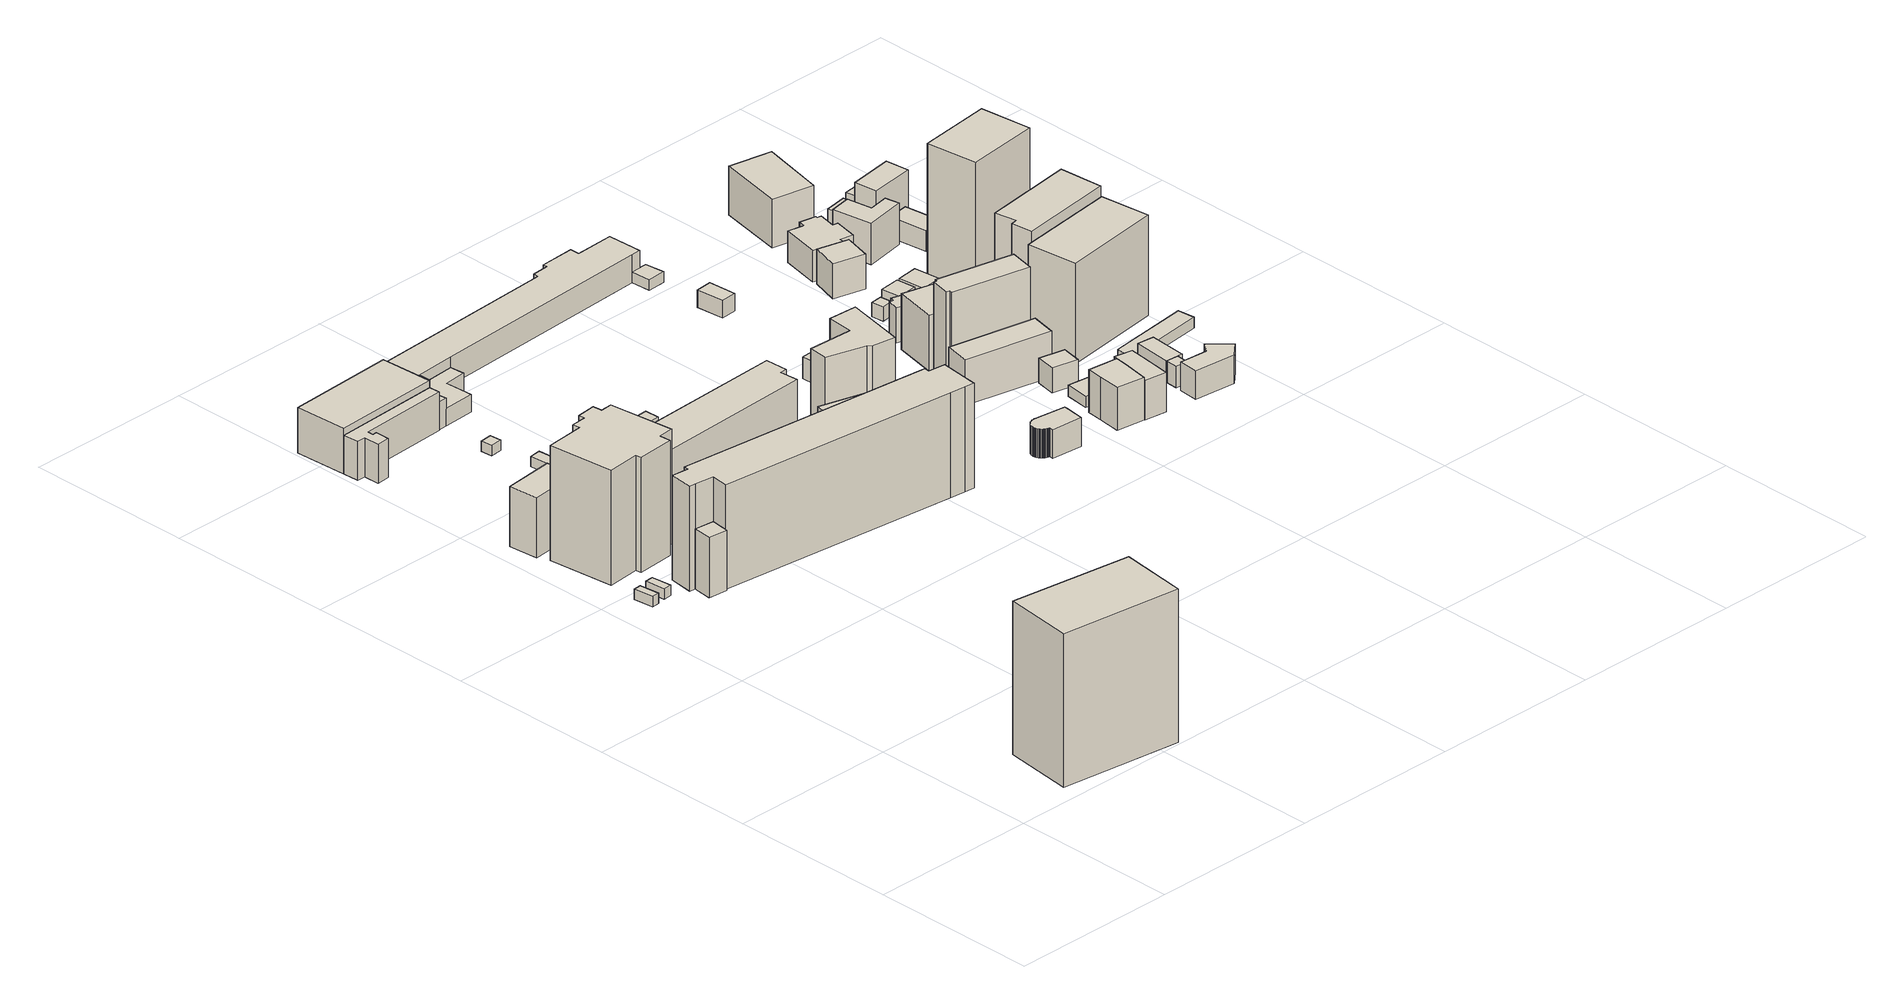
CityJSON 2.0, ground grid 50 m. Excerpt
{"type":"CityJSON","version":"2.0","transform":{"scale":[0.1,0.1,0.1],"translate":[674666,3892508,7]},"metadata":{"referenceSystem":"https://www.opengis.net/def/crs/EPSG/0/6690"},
"CityObjects":{
"building1":{"type":"Building","attributes":{"class":"3002","usage":"401","measuredHeight":54.8,"storeysAboveGround":11,"BuildingDetailAttribute.totalFloorArea":8201.43,"BuildingDetailAttribute.buildingFootprintArea":745.58,"BuildingDetailAttribute.buildingRoofEdgeArea":745.58,"BuildingDetailAttribute.urbanPlanType":"21","BuildingDetailAttribute.landUseType":"212","BuildingDetailAttribute.surveyYear":2021,"BuildingIDAttribute.prefecture":"23","BuildingIDAttribute.city":"23106"},"address":[{"country":"日本","locality":"愛知県名古屋市"}],"geometry":[{"type":"Solid","lod":"1","boundaries":[[[[0,1,2,3]],[[2,4,5,3]],[[1,6,4,2]],[[0,7,6,1]],[[3,5,7,0]],[[4,6,7,5]]]]}]},
"building2":{"type":"Building","attributes":{"class":"9999","usage":"461","measuredHeight":-9999,"storeysAboveGround":9999,"BuildingDetailAttribute.totalFloorArea":-9999,"BuildingDetailAttribute.buildingFootprintArea":-9999,"BuildingDetailAttribute.buildingRoofEdgeArea":13.86,"BuildingDetailAttribute.urbanPlanType":"21","BuildingDetailAttribute.landUseType":"211","BuildingDetailAttribute.surveyYear":2021,"BuildingIDAttribute.prefecture":"23","BuildingIDAttribute.city":"23106"},"geometry":[{"type":"Solid","lod":"1","boundaries":[[[[8,9,10,11]],[[10,12,13,11]],[[9,14,12,10]],[[8,15,14,9]],[[11,13,15,8]],[[12,14,15,13]]]]}]},
"building3":{"type":"Building","attributes":{"class":"9999","usage":"461","measuredHeight":-9999,"storeysAboveGround":9999,"BuildingDetailAttribute.totalFloorArea":-9999,"BuildingDetailAttribute.buildingFootprintArea":-9999,"BuildingDetailAttribute.buildingRoofEdgeArea":15.54,"BuildingDetailAttribute.urbanPlanType":"21","BuildingDetailAttribute.landUseType":"211","BuildingDetailAttribute.surveyYear":2021,"BuildingIDAttribute.prefecture":"23","BuildingIDAttribute.city":"23106"},"geometry":[{"type":"Solid","lod":"1","boundaries":[[[[16,17,18,19]],[[18,20,21,19]],[[17,22,20,18]],[[16,23,22,17]],[[19,21,23,16]],[[20,22,23,21]]]]}]},
"building4":{"type":"Building","attributes":{"class":"9999","usage":"412","measuredHeight":31.6,"storeysAboveGround":1,"BuildingDetailAttribute.totalFloorArea":32.41,"BuildingDetailAttribute.buildingFootprintArea":32.41,"BuildingDetailAttribute.buildingRoofEdgeArea":32.42,"BuildingDetailAttribute.urbanPlanType":"21","BuildingDetailAttribute.landUseType":"211","BuildingDetailAttribute.surveyYear":2021,"BuildingIDAttribute.prefecture":"23","BuildingIDAttribute.city":"23106"},"address":[{"country":"日本","locality":"愛知県名古屋市"}],"geometry":[{"type":"Solid","lod":"1","boundaries":[[[[24,25,26,27,28]],[[27,29,30,28]],[[26,31,29,27]],[[25,32,31,26]],[[24,33,32,25]],[[28,30,33,24]],[[29,31,32,33,30]]]]}]},
"building5":{"type":"Building","attributes":{"class":"3002","usage":"412","measuredHeight":21.2,"storeysAboveGround":7,"BuildingDetailAttribute.totalFloorArea":923.59,"BuildingDetailAttribute.buildingFootprintArea":131.94,"BuildingDetailAttribute.buildingRoofEdgeArea":131.94,"BuildingDetailAttribute.urbanPlanType":"21","BuildingDetailAttribute.landUseType":"211","BuildingDetailAttribute.surveyYear":2021,"BuildingIDAttribute.prefecture":"23","BuildingIDAttribute.city":"23106"},"address":[{"country":"日本","locality":"愛知県名古屋市"}],"geometry":[{"type":"Solid","lod":"1","boundaries":[[[[34,35,36,37]],[[36,38,39,37]],[[35,40,38,36]],[[34,41,40,35]],[[37,39,41,34]],[[38,40,41,39]]]]}]},
"building6":{"type":"Building","attributes":{"class":"3002","usage":"412","measuredHeight":42.6,"storeysAboveGround":11,"BuildingDetailAttribute.totalFloorArea":6051.46,"BuildingDetailAttribute.buildingFootprintArea":550.13,"BuildingDetailAttribute.buildingRoofEdgeArea":550.13,"BuildingDetailAttribute.urbanPlanType":"21","BuildingDetailAttribute.landUseType":"211","BuildingDetailAttribute.surveyYear":2021,"BuildingIDAttribute.prefecture":"23","BuildingIDAttribute.city":"23106"},"address":[{"country":"日本","locality":"愛知県名古屋市"}],"geometry":[{"type":"Solid","lod":"1","boundaries":[[[[42,43,44,45,46,47,48,49,50,51,52,53,54,55]],[[54,56,57,55]],[[53,58,56,54]],[[52,59,58,53]],[[51,60,59,52]],[[50,61,60,51]],[[49,62,61,50]],[[48,63,62,49]],[[47,64,63,48]],[[46,65,64,47]],[[45,66,65,46]],[[44,67,66,45]],[[43,68,67,44]],[[42,69,68,43]],[[55,57,69,42]],[[56,58,59,60,61,62,63,64,65,66,67,68,69,57]]]]}]},
"building7":{"type":"Building","attributes":{"class":"9999","usage":"422","measuredHeight":12.3,"storeysAboveGround":2,"BuildingDetailAttribute.totalFloorArea":266.42,"BuildingDetailAttribute.buildingFootprintArea":133.21,"BuildingDetailAttribute.buildingRoofEdgeArea":133.21,"BuildingDetailAttribute.urbanPlanType":"21","BuildingDetailAttribute.landUseType":"214","BuildingDetailAttribute.surveyYear":2021,"BuildingIDAttribute.prefecture":"23","BuildingIDAttribute.city":"23106"},"address":[{"country":"日本","locality":"愛知県名古屋市"}],"geometry":[{"type":"Solid","lod":"1","boundaries":[[[[70,71,72,73,74,75,76,77,78,79]],[[78,80,81,79]],[[77,82,80,78]],[[76,83,82,77]],[[75,84,83,76]],[[74,85,84,75]],[[73,86,85,74]],[[72,87,86,73]],[[71,88,87,72]],[[70,89,88,71]],[[79,81,89,70]],[[80,82,83,84,85,86,87,88,89,81]]]]}]},
"building8":{"type":"Building","attributes":{"class":"9999","usage":"422","measuredHeight":13.3,"storeysAboveGround":2,"BuildingDetailAttribute.totalFloorArea":995.72,"BuildingDetailAttribute.buildingFootprintArea":497.86,"BuildingDetailAttribute.buildingRoofEdgeArea":497.86,"BuildingDetailAttribute.urbanPlanType":"21","BuildingDetailAttribute.landUseType":"214","BuildingDetailAttribute.surveyYear":2021,"BuildingIDAttribute.prefecture":"23","BuildingIDAttribute.city":"23106"},"address":[{"country":"日本","locality":"愛知県名古屋市"}],"geometry":[{"type":"Solid","lod":"1","boundaries":[[[[77,90,91,78]],[[91,92,93,78]],[[90,94,92,91]],[[77,95,94,90]],[[78,93,95,77]],[[92,94,95,93]]]]}]},
"building9":{"type":"Building","attributes":{"class":"3001","usage":"422","measuredHeight":-9999,"storeysAboveGround":1,"BuildingDetailAttribute.totalFloorArea":33.06,"BuildingDetailAttribute.buildingFootprintArea":33.06,"BuildingDetailAttribute.buildingRoofEdgeArea":33.06,"BuildingDetailAttribute.urbanPlanType":"21","BuildingDetailAttribute.landUseType":"214","BuildingDetailAttribute.surveyYear":2021,"BuildingIDAttribute.prefecture":"23","BuildingIDAttribute.city":"23106"},"address":[{"country":"日本","locality":"愛知県名古屋市"}],"geometry":[{"type":"Solid","lod":"1","boundaries":[[[[96,97,98,99]],[[98,100,101,99]],[[97,102,100,98]],[[96,103,102,97]],[[99,101,103,96]],[[100,102,103,101]]]]}]},
"building10":{"type":"Building","attributes":{"class":"3003","usage":"461","measuredHeight":-9999,"storeysAboveGround":9999,"BuildingDetailAttribute.totalFloorArea":-9999,"BuildingDetailAttribute.buildingFootprintArea":-9999,"BuildingDetailAttribute.buildingRoofEdgeArea":12.11,"BuildingDetailAttribute.urbanPlanType":"21","BuildingDetailAttribute.landUseType":"214","BuildingDetailAttribute.surveyYear":2021,"BuildingIDAttribute.prefecture":"23","BuildingIDAttribute.city":"23106"},"geometry":[{"type":"Solid","lod":"1","boundaries":[[[[104,105,106,107]],[[106,108,109,107]],[[105,110,108,106]],[[104,111,110,105]],[[107,109,111,104]],[[108,110,111,109]]]]}]},
"building11":{"type":"Building","attributes":{"class":"9999","usage":"412","measuredHeight":33.6,"storeysAboveGround":10,"BuildingDetailAttribute.totalFloorArea":11327.64,"BuildingDetailAttribute.buildingFootprintArea":1132.76,"BuildingDetailAttribute.buildingRoofEdgeArea":1132.76,"BuildingDetailAttribute.urbanPlanType":"21","BuildingDetailAttribute.landUseType":"211","BuildingDetailAttribute.surveyYear":2021,"BuildingIDAttribute.prefecture":"23","BuildingIDAttribute.city":"23106"},"address":[{"country":"日本","locality":"愛知県名古屋市"}],"geometry":[{"type":"Solid","lod":"1","boundaries":[[[[112,113,114,28,27,26,115,116,117,118,119,120,121,122,123]],[[122,124,125,123]],[[121,126,124,122]],[[120,127,126,121]],[[119,128,127,120]],[[118,129,128,119]],[[117,130,129,118]],[[116,131,130,117]],[[115,132,131,116]],[[26,133,132,115]],[[27,134,133,26]],[[28,135,134,27]],[[114,136,135,28]],[[113,137,136,114]],[[112,138,137,113]],[[123,125,138,112]],[[124,126,127,128,129,130,131,132,133,134,135,136,137,138,125]]]]}]},
"building12":{"type":"Building","attributes":{"class":"3001","usage":"422","measuredHeight":3.5,"storeysAboveGround":1,"BuildingDetailAttribute.totalFloorArea":48.03,"BuildingDetailAttribute.buildingFootprintArea":48.03,"BuildingDetailAttribute.buildingRoofEdgeArea":48.03,"BuildingDetailAttribute.urbanPlanType":"21","BuildingDetailAttribute.landUseType":"214","BuildingDetailAttribute.surveyYear":2021,"BuildingIDAttribute.prefecture":"23","BuildingIDAttribute.city":"23106"},"address":[{"country":"日本","locality":"愛知県名古屋市"}],"geometry":[{"type":"Solid","lod":"1","boundaries":[[[[139,140,141,142]],[[141,143,144,142]],[[140,145,143,141]],[[139,146,145,140]],[[142,144,146,139]],[[143,145,146,144]]]]}]},
"building13":{"type":"Building","attributes":{"class":"9999","usage":"422","measuredHeight":8.2,"storeysAboveGround":2,"BuildingDetailAttribute.totalFloorArea":270.52,"BuildingDetailAttribute.buildingFootprintArea":135.26,"BuildingDetailAttribute.buildingRoofEdgeArea":135.26,"BuildingDetailAttribute.urbanPlanType":"21","BuildingDetailAttribute.landUseType":"214","BuildingDetailAttribute.surveyYear":2021,"BuildingIDAttribute.prefecture":"23","BuildingIDAttribute.city":"23106"},"address":[{"country":"日本","locality":"愛知県名古屋市"}],"geometry":[{"type":"Solid","lod":"1","boundaries":[[[[147,148,149,150,151,152,153,154]],[[153,155,156,154]],[[152,157,155,153]],[[151,158,157,152]],[[150,159,158,151]],[[149,160,159,150]],[[148,161,160,149]],[[147,162,161,148]],[[154,156,162,147]],[[155,157,158,159,160,161,162,156]]]]}]},
"building14":{"type":"Building","attributes":{"class":"3002","usage":"412","measuredHeight":23.3,"storeysAboveGround":5,"BuildingDetailAttribute.totalFloorArea":3358.71,"BuildingDetailAttribute.buildingFootprintArea":671.74,"BuildingDetailAttribute.buildingRoofEdgeArea":671.74,"BuildingDetailAttribute.urbanPlanType":"21","BuildingDetailAttribute.landUseType":"211","BuildingDetailAttribute.surveyYear":2021,"BuildingIDAttribute.prefecture":"23","BuildingIDAttribute.city":"23106"},"address":[{"country":"日本","locality":"愛知県名古屋市"}],"geometry":[{"type":"Solid","lod":"1","boundaries":[[[[163,164,165,166,167,168,169,170]],[[169,171,172,170]],[[168,173,171,169]],[[167,174,173,168]],[[166,175,174,167]],[[165,176,175,166]],[[164,177,176,165]],[[163,178,177,164]],[[170,172,178,163]],[[171,173,174,175,176,177,178,172]]]]}]},
"building15":{"type":"Building","attributes":{"class":"3001","usage":"422","measuredHeight":3.5,"storeysAboveGround":1,"BuildingDetailAttribute.totalFloorArea":51.95,"BuildingDetailAttribute.buildingFootprintArea":51.95,"BuildingDetailAttribute.buildingRoofEdgeArea":51.95,"BuildingDetailAttribute.urbanPlanType":"21","BuildingDetailAttribute.landUseType":"214","BuildingDetailAttribute.surveyYear":2021,"BuildingIDAttribute.prefecture":"23","BuildingIDAttribute.city":"23106"},"address":[{"country":"日本","locality":"愛知県名古屋市"}],"geometry":[{"type":"Solid","lod":"1","boundaries":[[[[179,180,181,182]],[[181,183,184,182]],[[180,185,183,181]],[[179,186,185,180]],[[182,184,186,179]],[[183,185,186,184]]]]}]},
"building16":{"type":"Building","attributes":{"class":"3003","usage":"412","measuredHeight":-9999,"storeysAboveGround":1,"BuildingDetailAttribute.totalFloorArea":58.63,"BuildingDetailAttribute.buildingFootprintArea":58.63,"BuildingDetailAttribute.buildingRoofEdgeArea":58.63,"BuildingDetailAttribute.urbanPlanType":"21","BuildingDetailAttribute.landUseType":"211","BuildingDetailAttribute.surveyYear":2021,"BuildingIDAttribute.prefecture":"23","BuildingIDAttribute.city":"23106"},"address":[{"country":"日本","locality":"愛知県名古屋市"}],"geometry":[{"type":"Solid","lod":"1","boundaries":[[[[187,188,189,190]],[[189,191,192,190]],[[188,193,191,189]],[[187,194,193,188]],[[190,192,194,187]],[[191,193,194,192]]]]}]},
"building17":{"type":"Building","attributes":{"name":"市立千早小学校","class":"3002","usage":"422","measuredHeight":12.2,"storeysAboveGround":2,"BuildingDetailAttribute.totalFloorArea":2006.96,"BuildingDetailAttribute.buildingFootprintArea":1003.48,"BuildingDetailAttribute.buildingRoofEdgeArea":1003.48,"BuildingDetailAttribute.urbanPlanType":"21","BuildingDetailAttribute.landUseType":"214","BuildingDetailAttribute.surveyYear":2021,"BuildingIDAttribute.prefecture":"23","BuildingIDAttribute.city":"23106"},"address":[{"country":"日本","locality":"愛知県名古屋市"}],"geometry":[{"type":"Solid","lod":"1","boundaries":[[[[149,148,147,154,195,196,197,198,199,200,201,202,203,204,205,206,207,208,150]],[[208,209,210,150]],[[207,211,209,208]],[[206,212,211,207]],[[205,213,212,206]],[[204,214,213,205]],[[203,215,214,204]],[[202,216,215,203]],[[201,217,216,202]],[[200,218,217,201]],[[199,219,218,200]],[[198,220,219,199]],[[197,221,220,198]],[[196,222,221,197]],[[195,223,222,196]],[[154,224,223,195]],[[147,225,224,154]],[[148,226,225,147]],[[149,227,226,148]],[[150,210,227,149]],[[209,211,212,213,214,215,216,217,218,219,220,221,222,223,224,225,226,227,210]]]]}]},
"building18":{"type":"Building","attributes":{"class":"9999","usage":"422","measuredHeight":9.3,"storeysAboveGround":2,"BuildingDetailAttribute.totalFloorArea":439.18,"BuildingDetailAttribute.buildingFootprintArea":219.59,"BuildingDetailAttribute.buildingRoofEdgeArea":219.59,"BuildingDetailAttribute.urbanPlanType":"21","BuildingDetailAttribute.landUseType":"214","BuildingDetailAttribute.surveyYear":2021,"BuildingIDAttribute.prefecture":"23","BuildingIDAttribute.city":"23106"},"address":[{"country":"日本","locality":"愛知県名古屋市中区新栄一丁目４８０２－２の一部"}],"geometry":[{"type":"Solid","lod":"1","boundaries":[[[[228,229,230,231,232,233]],[[232,234,235,233]],[[231,236,234,232]],[[230,237,236,231]],[[229,238,237,230]],[[228,239,238,229]],[[233,235,239,228]],[[234,236,237,238,239,235]]]]}]},
"building19":{"type":"Building","attributes":{"class":"3002","usage":"412","measuredHeight":21.3,"storeysAboveGround":7,"BuildingDetailAttribute.totalFloorArea":1641.54,"BuildingDetailAttribute.buildingFootprintArea":234.51,"BuildingDetailAttribute.buildingRoofEdgeArea":234.51,"BuildingDetailAttribute.urbanPlanType":"21","BuildingDetailAttribute.landUseType":"211","BuildingDetailAttribute.surveyYear":2021,"BuildingIDAttribute.prefecture":"23","BuildingIDAttribute.city":"23106"},"address":[{"country":"日本","locality":"愛知県名古屋市"}],"geometry":[{"type":"Solid","lod":"1","boundaries":[[[[240,241,242,243,244,245,246,247]],[[246,248,249,247]],[[245,250,248,246]],[[244,251,250,245]],[[243,252,251,244]],[[242,253,252,243]],[[241,254,253,242]],[[240,255,254,241]],[[247,249,255,240]],[[248,250,251,252,253,254,255,249]]]]}]},
"building20":{"type":"Building","attributes":{"class":"3002","usage":"401","measuredHeight":11.4,"storeysAboveGround":2,"BuildingDetailAttribute.totalFloorArea":159.47,"BuildingDetailAttribute.buildingFootprintArea":79.74,"BuildingDetailAttribute.buildingRoofEdgeArea":79.74,"BuildingDetailAttribute.urbanPlanType":"21","BuildingDetailAttribute.landUseType":"212","BuildingDetailAttribute.surveyYear":2021,"BuildingIDAttribute.prefecture":"23","BuildingIDAttribute.city":"23106"},"address":[{"country":"日本","locality":"愛知県名古屋市"}],"geometry":[{"type":"Solid","lod":"1","boundaries":[[[[256,257,258,259,260,261,262,263,264,265,266,267,268,269,270,271,272,273,274,275,276,277,278,279,280,281,282,283,284,285,286,287,288,289,290,291,292,293,294,295,296,297,298,299]],[[298,300,301,299]],[[297,302,300,298]],[[296,303,302,297]],[[295,304,303,296]],[[294,305,304,295]],[[293,306,305,294]],[[292,307,306,293]],[[291,308,307,292]],[[290,309,308,291]],[[289,310,309,290]],[[288,311,310,289]],[[287,312,311,288]],[[286,313,312,287]],[[285,314,313,286]],[[284,315,314,285]],[[283,316,315,284]],[[282,317,316,283]],[[281,318,317,282]],[[280,319,318,281]],[[279,320,319,280]],[[278,321,320,279]],[[277,322,321,278]],[[276,323,322,277]],[[275,324,323,276]],[[274,325,324,275]],[[273,326,325,274]],[[272,327,326,273]],[[271,328,327,272]],[[270,329,328,271]],[[269,330,329,270]],[[268,331,330,269]],[[267,332,331,268]],[[266,333,332,267]],[[265,334,333,266]],[[264,335,334,265]],[[263,336,335,264]],[[262,337,336,263]],[[261,338,337,262]],[[260,339,338,261]],[[259,340,339,260]],[[258,341,340,259]],[[257,342,341,258]],[[256,343,342,257]],[[299,301,343,256]],[[300,302,303,304,305,306,307,308,309,310,311,312,313,314,315,316,317,318,319,320,321,322,323,324,325,326,327,328,329,330,331,332,333,334,335,336,337,338,339,340,341,342,343,301]]]]}]},
"building21":{"type":"Building","attributes":{"class":"3001","usage":"421","measuredHeight":7.4,"storeysAboveGround":2,"BuildingDetailAttribute.totalFloorArea":93.84,"BuildingDetailAttribute.buildingFootprintArea":46.92,"BuildingDetailAttribute.buildingRoofEdgeArea":46.92,"BuildingDetailAttribute.urbanPlanType":"21","BuildingDetailAttribute.landUseType":"214","BuildingDetailAttribute.surveyYear":2021,"BuildingIDAttribute.prefecture":"23","BuildingIDAttribute.city":"23106"},"address":[{"country":"日本","locality":"愛知県名古屋市"}],"geometry":[{"type":"Solid","lod":"1","boundaries":[[[[344,345,346,347]],[[346,348,349,347]],[[345,350,348,346]],[[344,351,350,345]],[[347,349,351,344]],[[348,350,351,349]]]]}]},
"building22":{"type":"Building","attributes":{"class":"3001","usage":"422","measuredHeight":5.1,"storeysAboveGround":1,"BuildingDetailAttribute.totalFloorArea":39.29,"BuildingDetailAttribute.buildingFootprintArea":39.29,"BuildingDetailAttribute.buildingRoofEdgeArea":39.29,"BuildingDetailAttribute.urbanPlanType":"21","BuildingDetailAttribute.landUseType":"214","BuildingDetailAttribute.surveyYear":2021,"BuildingIDAttribute.prefecture":"23","BuildingIDAttribute.city":"23106"},"address":[{"country":"日本","locality":"愛知県名古屋市"}],"geometry":[{"type":"Solid","lod":"1","boundaries":[[[[352,353,354,355]],[[354,356,357,355]],[[353,358,356,354]],[[352,359,358,353]],[[355,357,359,352]],[[356,358,359,357]]]]}]},
"building23":{"type":"Building","attributes":{"class":"3002","usage":"412","measuredHeight":13.6,"storeysAboveGround":4,"BuildingDetailAttribute.totalFloorArea":791.18,"BuildingDetailAttribute.buildingFootprintArea":197.8,"BuildingDetailAttribute.buildingRoofEdgeArea":197.8,"BuildingDetailAttribute.urbanPlanType":"21","BuildingDetailAttribute.landUseType":"211","BuildingDetailAttribute.surveyYear":2021,"BuildingIDAttribute.prefecture":"23","BuildingIDAttribute.city":"23106"},"address":[{"country":"日本","locality":"愛知県名古屋市"}],"geometry":[{"type":"Solid","lod":"1","boundaries":[[[[360,361,362,363]],[[362,364,365,363]],[[361,366,364,362]],[[360,367,366,361]],[[363,365,367,360]],[[364,366,367,365]]]]}]},
"building24":{"type":"Building","attributes":{"class":"3002","usage":"402","measuredHeight":13.5,"storeysAboveGround":3,"BuildingDetailAttribute.totalFloorArea":304.2,"BuildingDetailAttribute.buildingFootprintArea":101.4,"BuildingDetailAttribute.buildingRoofEdgeArea":101.4,"BuildingDetailAttribute.urbanPlanType":"21","BuildingDetailAttribute.landUseType":"212","BuildingDetailAttribute.surveyYear":2021,"BuildingIDAttribute.prefecture":"23","BuildingIDAttribute.city":"23106"},"address":[{"country":"日本","locality":"愛知県名古屋市"}],"geometry":[{"type":"Solid","lod":"1","boundaries":[[[[368,369,370,371,372,373]],[[372,374,375,373]],[[371,376,374,372]],[[370,377,376,371]],[[369,378,377,370]],[[368,379,378,369]],[[373,375,379,368]],[[374,376,377,378,379,375]]]]}]},
"building25":{"type":"Building","attributes":{"class":"3001","usage":"422","measuredHeight":3.1,"storeysAboveGround":1,"BuildingDetailAttribute.totalFloorArea":31.24,"BuildingDetailAttribute.buildingFootprintArea":31.24,"BuildingDetailAttribute.buildingRoofEdgeArea":31.24,"BuildingDetailAttribute.urbanPlanType":"21","BuildingDetailAttribute.landUseType":"214","BuildingDetailAttribute.surveyYear":2021,"BuildingIDAttribute.prefecture":"23","BuildingIDAttribute.city":"23106"},"address":[{"country":"日本","locality":"愛知県名古屋市"}],"geometry":[{"type":"Solid","lod":"1","boundaries":[[[[380,381,382,383,384]],[[383,385,386,384]],[[382,387,385,383]],[[381,388,387,382]],[[380,389,388,381]],[[384,386,389,380]],[[385,387,388,389,386]]]]}]},
"building26":{"type":"Building","attributes":{"class":"9999","usage":"412","measuredHeight":29.3,"storeysAboveGround":10,"BuildingDetailAttribute.totalFloorArea":1820.33,"BuildingDetailAttribute.buildingFootprintArea":182.03,"BuildingDetailAttribute.buildingRoofEdgeArea":182.03,"BuildingDetailAttribute.urbanPlanType":"21","BuildingDetailAttribute.landUseType":"211","BuildingDetailAttribute.surveyYear":2021,"BuildingIDAttribute.prefecture":"23","BuildingIDAttribute.city":"23106"},"address":[{"country":"日本","locality":"愛知県名古屋市中区新栄一丁目４９１７"}],"geometry":[{"type":"Solid","lod":"1","boundaries":[[[[390,391,392,393,394,395,396,397]],[[396,398,399,397]],[[395,400,398,396]],[[394,401,400,395]],[[393,402,401,394]],[[392,403,402,393]],[[391,404,403,392]],[[390,405,404,391]],[[397,399,405,390]],[[398,400,401,402,403,404,405,399]]]]}]},
"building27":{"type":"Building","attributes":{"class":"3001","usage":"402","measuredHeight":3.9,"storeysAboveGround":1,"BuildingDetailAttribute.totalFloorArea":57.31,"BuildingDetailAttribute.buildingFootprintArea":57.31,"BuildingDetailAttribute.buildingRoofEdgeArea":57.31,"BuildingDetailAttribute.urbanPlanType":"21","BuildingDetailAttribute.landUseType":"212","BuildingDetailAttribute.surveyYear":2021,"BuildingIDAttribute.prefecture":"23","BuildingIDAttribute.city":"23106"},"address":[{"country":"日本","locality":"愛知県名古屋市"}],"geometry":[{"type":"Solid","lod":"1","boundaries":[[[[406,407,408,409]],[[408,410,411,409]],[[407,412,410,408]],[[406,413,412,407]],[[409,411,413,406]],[[410,412,413,411]]]]}]},
"building28":{"type":"Building","attributes":{"class":"3002","usage":"401","measuredHeight":21.3,"storeysAboveGround":5,"BuildingDetailAttribute.totalFloorArea":845.58,"BuildingDetailAttribute.buildingFootprintArea":169.12,"BuildingDetailAttribute.buildingRoofEdgeArea":169.12,"BuildingDetailAttribute.urbanPlanType":"21","BuildingDetailAttribute.landUseType":"212","BuildingDetailAttribute.surveyYear":2021,"BuildingIDAttribute.prefecture":"23","BuildingIDAttribute.city":"23106"},"address":[{"country":"日本","locality":"愛知県名古屋市"}],"geometry":[{"type":"Solid","lod":"1","boundaries":[[[[414,415,416,417]],[[416,418,419,417]],[[415,420,418,416]],[[414,421,420,415]],[[417,419,421,414]],[[418,420,421,419]]]]}]},
"building29":{"type":"Building","attributes":{"class":"3001","usage":"411","measuredHeight":9.3,"storeysAboveGround":2,"BuildingDetailAttribute.totalFloorArea":93.4,"BuildingDetailAttribute.buildingFootprintArea":46.7,"BuildingDetailAttribute.buildingRoofEdgeArea":46.7,"BuildingDetailAttribute.urbanPlanType":"21","BuildingDetailAttribute.landUseType":"211","BuildingDetailAttribute.surveyYear":2021,"BuildingIDAttribute.prefecture":"23","BuildingIDAttribute.city":"23106"},"address":[{"country":"日本","locality":"愛知県名古屋市中区新栄一丁目４９１５"}],"geometry":[{"type":"Solid","lod":"1","boundaries":[[[[422,423,424,425]],[[424,426,427,425]],[[423,428,426,424]],[[422,429,428,423]],[[425,427,429,422]],[[426,428,429,427]]]]}]},
"building30":{"type":"Building","attributes":{"class":"3002","usage":"412","measuredHeight":13.5,"storeysAboveGround":4,"BuildingDetailAttribute.totalFloorArea":353.59,"BuildingDetailAttribute.buildingFootprintArea":88.4,"BuildingDetailAttribute.buildingRoofEdgeArea":88.4,"BuildingDetailAttribute.urbanPlanType":"21","BuildingDetailAttribute.landUseType":"211","BuildingDetailAttribute.surveyYear":2021,"BuildingIDAttribute.prefecture":"23","BuildingIDAttribute.city":"23106"},"address":[{"country":"日本","locality":"愛知県名古屋市"}],"geometry":[{"type":"Solid","lod":"1","boundaries":[[[[430,431,432,433,434,435,436,437]],[[436,438,439,437]],[[435,440,438,436]],[[434,441,440,435]],[[433,442,441,434]],[[432,443,442,433]],[[431,444,443,432]],[[430,445,444,431]],[[437,439,445,430]],[[438,440,441,442,443,444,445,439]]]]}]},
"building31":{"type":"Building","attributes":{"class":"3001","usage":"461","measuredHeight":5.2,"storeysAboveGround":9999,"BuildingDetailAttribute.totalFloorArea":-9999,"BuildingDetailAttribute.buildingFootprintArea":-9999,"BuildingDetailAttribute.buildingRoofEdgeArea":12.52,"BuildingDetailAttribute.urbanPlanType":"21","BuildingDetailAttribute.landUseType":"211","BuildingDetailAttribute.surveyYear":2021,"BuildingIDAttribute.prefecture":"23","BuildingIDAttribute.city":"23106"},"geometry":[{"type":"Solid","lod":"1","boundaries":[[[[446,447,448,449]],[[448,450,451,449]],[[447,452,450,448]],[[446,453,452,447]],[[449,451,453,446]],[[450,452,453,451]]]]}]},
"building32":{"type":"Building","attributes":{"class":"3002","usage":"412","measuredHeight":10.3,"storeysAboveGround":3,"BuildingDetailAttribute.totalFloorArea":348.76,"BuildingDetailAttribute.buildingFootprintArea":116.25,"BuildingDetailAttribute.buildingRoofEdgeArea":116.25,"BuildingDetailAttribute.urbanPlanType":"21","BuildingDetailAttribute.landUseType":"211","BuildingDetailAttribute.surveyYear":2021,"BuildingIDAttribute.prefecture":"23","BuildingIDAttribute.city":"23106"},"address":[{"country":"日本","locality":"愛知県名古屋市中区新栄一丁目４９１９"}],"geometry":[{"type":"Solid","lod":"1","boundaries":[[[[454,455,456,457,458,459]],[[458,460,461,459]],[[457,462,460,458]],[[456,463,462,457]],[[455,464,463,456]],[[454,465,464,455]],[[459,461,465,454]],[[460,462,463,464,465,461]]]]}]},
"building33":{"type":"Building","attributes":{"class":"3003","usage":"401","measuredHeight":3.2,"storeysAboveGround":1,"BuildingDetailAttribute.totalFloorArea":78.94,"BuildingDetailAttribute.buildingFootprintArea":78.94,"BuildingDetailAttribute.buildingRoofEdgeArea":78.94,"BuildingDetailAttribute.urbanPlanType":"21","BuildingDetailAttribute.landUseType":"212","BuildingDetailAttribute.surveyYear":2021,"BuildingIDAttribute.prefecture":"23","BuildingIDAttribute.city":"23106"},"address":[{"country":"日本","locality":"愛知県名古屋市"}],"geometry":[{"type":"Solid","lod":"1","boundaries":[[[[466,467,468,469]],[[468,470,471,469]],[[467,472,470,468]],[[466,473,472,467]],[[469,471,473,466]],[[470,472,473,471]]]]}]},
"building34":{"type":"Building","attributes":{"class":"3002","usage":"412","measuredHeight":6.1,"storeysAboveGround":1,"BuildingDetailAttribute.totalFloorArea":34.21,"BuildingDetailAttribute.buildingFootprintArea":34.21,"BuildingDetailAttribute.buildingRoofEdgeArea":34.21,"BuildingDetailAttribute.urbanPlanType":"21","BuildingDetailAttribute.landUseType":"211","BuildingDetailAttribute.surveyYear":2021,"BuildingIDAttribute.prefecture":"23","BuildingIDAttribute.city":"23106"},"address":[{"country":"日本","locality":"愛知県名古屋市"}],"geometry":[{"type":"Solid","lod":"1","boundaries":[[[[474,475,476,477]],[[476,478,479,477]],[[475,480,478,476]],[[474,481,480,475]],[[477,479,481,474]],[[478,480,481,479]]]]}]},
"building35":{"type":"Building","attributes":{"class":"3001","usage":"461","measuredHeight":6.2,"storeysAboveGround":9999,"BuildingDetailAttribute.totalFloorArea":-9999,"BuildingDetailAttribute.buildingFootprintArea":-9999,"BuildingDetailAttribute.buildingRoofEdgeArea":13.95,"BuildingDetailAttribute.urbanPlanType":"21","BuildingDetailAttribute.landUseType":"222","BuildingDetailAttribute.surveyYear":2021,"BuildingIDAttribute.prefecture":"23","BuildingIDAttribute.city":"23106"},"geometry":[{"type":"Solid","lod":"1","boundaries":[[[[482,483,484,485,486]],[[485,487,488,486]],[[484,489,487,485]],[[483,490,489,484]],[[482,491,490,483]],[[486,488,491,482]],[[487,489,490,491,488]]]]}]},
"building36":{"type":"Building","attributes":{"class":"3002","usage":"402","measuredHeight":12.2,"storeysAboveGround":2,"BuildingDetailAttribute.totalFloorArea":157.96,"BuildingDetailAttribute.buildingFootprintArea":78.98,"BuildingDetailAttribute.buildingRoofEdgeArea":78.98,"BuildingDetailAttribute.urbanPlanType":"21","BuildingDetailAttribute.landUseType":"212","BuildingDetailAttribute.surveyYear":2021,"BuildingIDAttribute.prefecture":"23","BuildingIDAttribute.city":"23106"},"address":[{"country":"日本","locality":"愛知県名古屋市中区新栄一丁目４３１１－２の一部"}],"geometry":[{"type":"Solid","lod":"1","boundaries":[[[[492,493,494,495]],[[494,496,497,495]],[[493,498,496,494]],[[492,499,498,493]],[[495,497,499,492]],[[496,498,499,497]]]]}]},
"building37":{"type":"Building","attributes":{"class":"3001","usage":"431","measuredHeight":6.1,"storeysAboveGround":1,"BuildingDetailAttribute.totalFloorArea":57.69,"BuildingDetailAttribute.buildingFootprintArea":57.69,"BuildingDetailAttribute.buildingRoofEdgeArea":57.69,"BuildingDetailAttribute.urbanPlanType":"21","BuildingDetailAttribute.landUseType":"222","BuildingDetailAttribute.surveyYear":2021,"BuildingIDAttribute.prefecture":"23","BuildingIDAttribute.city":"23106"},"address":[{"country":"日本","locality":"愛知県名古屋市"}],"geometry":[{"type":"Solid","lod":"1","boundaries":[[[[500,501,502,503,504,505,506]],[[505,507,488,506]],[[504,508,507,505]],[[503,509,508,504]],[[502,510,509,503]],[[501,511,510,502]],[[500,487,511,501]],[[506,488,487,500]],[[507,508,509,510,511,487,488]]]]}]},
"building38":{"type":"Building","attributes":{"class":"3001","usage":"401","measuredHeight":8.4,"storeysAboveGround":2,"BuildingDetailAttribute.totalFloorArea":189.4,"BuildingDetailAttribute.buildingFootprintArea":94.7,"BuildingDetailAttribute.buildingRoofEdgeArea":94.7,"BuildingDetailAttribute.urbanPlanType":"21","BuildingDetailAttribute.landUseType":"212","BuildingDetailAttribute.surveyYear":2021,"BuildingIDAttribute.prefecture":"23","BuildingIDAttribute.city":"23106"},"address":[{"country":"日本","locality":"愛知県名古屋市"}],"geometry":[{"type":"Solid","lod":"1","boundaries":[[[[512,513,514,515,516,517]],[[516,518,519,517]],[[515,520,518,516]],[[514,521,520,515]],[[513,522,521,514]],[[512,523,522,513]],[[517,519,523,512]],[[518,520,521,522,523,519]]]]}]},
"building39":{"type":"Building","attributes":{"class":"3002","usage":"412","measuredHeight":7.2,"storeysAboveGround":1,"BuildingDetailAttribute.totalFloorArea":49.24,"BuildingDetailAttribute.buildingFootprintArea":49.24,"BuildingDetailAttribute.buildingRoofEdgeArea":49.24,"BuildingDetailAttribute.urbanPlanType":"21","BuildingDetailAttribute.landUseType":"211","BuildingDetailAttribute.surveyYear":2021,"BuildingIDAttribute.prefecture":"23","BuildingIDAttribute.city":"23106"},"address":[{"country":"日本","locality":"愛知県名古屋市"}],"geometry":[{"type":"Solid","lod":"1","boundaries":[[[[524,525,526,527]],[[526,528,529,527]],[[525,530,528,526]],[[524,531,530,525]],[[527,529,531,524]],[[528,530,531,529]]]]}]},
"building40":{"type":"Building","attributes":{"class":"9999","usage":"413","measuredHeight":11.2,"storeysAboveGround":3,"BuildingDetailAttribute.totalFloorArea":482.13,"BuildingDetailAttribute.buildingFootprintArea":160.71,"BuildingDetailAttribute.buildingRoofEdgeArea":160.71,"BuildingDetailAttribute.urbanPlanType":"21","BuildingDetailAttribute.landUseType":"212","BuildingDetailAttribute.surveyYear":2021,"BuildingIDAttribute.prefecture":"23","BuildingIDAttribute.city":"23106"},"address":[{"country":"日本","locality":"愛知県名古屋市中区新栄一丁目４３１１－２の一部"}],"geometry":[{"type":"Solid","lod":"1","boundaries":[[[[532,533,534,535,536,537,538,539,540,541,542,543,544,545]],[[544,546,547,545]],[[543,548,546,544]],[[542,549,548,543]],[[541,550,549,542]],[[540,551,550,541]],[[539,552,551,540]],[[538,553,552,539]],[[537,554,553,538]],[[536,555,554,537]],[[535,556,555,536]],[[534,557,556,535]],[[533,558,557,534]],[[532,559,558,533]],[[545,547,559,532]],[[546,548,549,550,551,552,553,554,555,556,557,558,559,547]]]]}]},
"building41":{"type":"Building","attributes":{"class":"3003","usage":"421","measuredHeight":7.1,"storeysAboveGround":1,"BuildingDetailAttribute.totalFloorArea":22.46,"BuildingDetailAttribute.buildingFootprintArea":22.46,"BuildingDetailAttribute.buildingRoofEdgeArea":22.46,"BuildingDetailAttribute.urbanPlanType":"21","BuildingDetailAttribute.landUseType":"214","BuildingDetailAttribute.surveyYear":2021,"BuildingIDAttribute.prefecture":"23","BuildingIDAttribute.city":"23106"},"address":[{"country":"日本","locality":"愛知県名古屋市"}],"geometry":[{"type":"Solid","lod":"1","boundaries":[[[[560,561,562,563]],[[562,564,565,563]],[[561,566,564,562]],[[560,567,566,561]],[[563,565,567,560]],[[564,566,567,565]]]]}]},
"building42":{"type":"Building","attributes":{"class":"3002","usage":"421","measuredHeight":34.3,"storeysAboveGround":7,"BuildingDetailAttribute.totalFloorArea":3154.33,"BuildingDetailAttribute.buildingFootprintArea":450.62,"BuildingDetailAttribute.buildingRoofEdgeArea":450.62,"BuildingDetailAttribute.urbanPlanType":"21","BuildingDetailAttribute.landUseType":"214","BuildingDetailAttribute.surveyYear":2021,"BuildingIDAttribute.prefecture":"23","BuildingIDAttribute.city":"23106"},"address":[{"country":"日本","locality":"愛知県名古屋市"}],"geometry":[{"type":"Solid","lod":"1","boundaries":[[[[568,569,570,571]],[[570,572,573,571]],[[569,574,572,570]],[[568,575,574,569]],[[571,573,575,568]],[[572,574,575,573]]]]}]},
"building43":{"type":"Building","attributes":{"class":"3003","usage":"431","measuredHeight":5.2,"storeysAboveGround":1,"BuildingDetailAttribute.totalFloorArea":128.45,"BuildingDetailAttribute.buildingFootprintArea":128.45,"BuildingDetailAttribute.buildingRoofEdgeArea":128.45,"BuildingDetailAttribute.urbanPlanType":"21","BuildingDetailAttribute.landUseType":"222","BuildingDetailAttribute.surveyYear":2021,"BuildingIDAttribute.prefecture":"23","BuildingIDAttribute.city":"23106"},"address":[{"country":"日本","locality":"愛知県名古屋市"}],"geometry":[{"type":"Solid","lod":"1","boundaries":[[[[576,577,578,579]],[[578,580,581,579]],[[577,582,580,578]],[[576,583,582,577]],[[579,581,583,576]],[[580,582,583,581]]]]}]},
"building44":{"type":"Building","attributes":{"class":"3002","usage":"401","measuredHeight":37.2,"storeysAboveGround":8,"BuildingDetailAttribute.totalFloorArea":2883.08,"BuildingDetailAttribute.buildingFootprintArea":360.38,"BuildingDetailAttribute.buildingRoofEdgeArea":360.38,"BuildingDetailAttribute.urbanPlanType":"21","BuildingDetailAttribute.landUseType":"212","BuildingDetailAttribute.surveyYear":2021,"BuildingIDAttribute.prefecture":"23","BuildingIDAttribute.city":"23106"},"address":[{"country":"日本","locality":"愛知県名古屋市"}],"geometry":[{"type":"Solid","lod":"1","boundaries":[[[[584,585,586,587,588,589]],[[588,590,591,589]],[[587,592,590,588]],[[586,593,592,587]],[[585,594,593,586]],[[584,595,594,585]],[[589,591,595,584]],[[590,592,593,594,595,591]]]]}]},
"building45":{"type":"Building","attributes":{"class":"3002","usage":"401","measuredHeight":16.2,"storeysAboveGround":4,"BuildingDetailAttribute.totalFloorArea":1012.82,"BuildingDetailAttribute.buildingFootprintArea":253.2,"BuildingDetailAttribute.buildingRoofEdgeArea":253.2,"BuildingDetailAttribute.urbanPlanType":"21","BuildingDetailAttribute.landUseType":"212","BuildingDetailAttribute.surveyYear":2021,"BuildingIDAttribute.prefecture":"23","BuildingIDAttribute.city":"23106"},"address":[{"country":"日本","locality":"愛知県名古屋市"}],"geometry":[{"type":"Solid","lod":"1","boundaries":[[[[596,597,598,599]],[[598,600,601,599]],[[597,602,600,598]],[[596,603,602,597]],[[599,601,603,596]],[[600,602,603,601]]]]}]},
"building46":{"type":"Building","attributes":{"class":"3002","usage":"411","measuredHeight":12.1,"storeysAboveGround":4,"BuildingDetailAttribute.totalFloorArea":402.99,"BuildingDetailAttribute.buildingFootprintArea":100.75,"BuildingDetailAttribute.buildingRoofEdgeArea":100.75,"BuildingDetailAttribute.urbanPlanType":"21","BuildingDetailAttribute.landUseType":"211","BuildingDetailAttribute.surveyYear":2021,"BuildingIDAttribute.prefecture":"23","BuildingIDAttribute.city":"23106"},"address":[{"country":"日本","locality":"愛知県名古屋市"}],"geometry":[{"type":"Solid","lod":"1","boundaries":[[[[604,605,606,607,608,609]],[[608,610,611,609]],[[607,612,610,608]],[[606,613,612,607]],[[605,614,613,606]],[[604,615,614,605]],[[609,611,615,604]],[[610,612,613,614,615,611]]]]}]},
"building47":{"type":"Building","attributes":{"class":"3002","usage":"412","measuredHeight":40.1,"storeysAboveGround":14,"BuildingDetailAttribute.totalFloorArea":4755.17,"BuildingDetailAttribute.buildingFootprintArea":339.66,"BuildingDetailAttribute.buildingRoofEdgeArea":339.66,"BuildingDetailAttribute.urbanPlanType":"21","BuildingDetailAttribute.landUseType":"211","BuildingDetailAttribute.surveyYear":2021,"BuildingIDAttribute.prefecture":"23","BuildingIDAttribute.city":"23106"},"address":[{"country":"日本","locality":"愛知県名古屋市"}],"geometry":[{"type":"Solid","lod":"1","boundaries":[[[[616,617,618,619]],[[618,620,621,619]],[[617,622,620,618]],[[616,623,622,617]],[[619,621,623,616]],[[620,622,623,621]]]]}]},
"building48":{"type":"Building","attributes":{"class":"3001","usage":"411","measuredHeight":11,"storeysAboveGround":2,"BuildingDetailAttribute.totalFloorArea":41.47,"BuildingDetailAttribute.buildingFootprintArea":20.74,"BuildingDetailAttribute.buildingRoofEdgeArea":20.74,"BuildingDetailAttribute.urbanPlanType":"21","BuildingDetailAttribute.landUseType":"211","BuildingDetailAttribute.surveyYear":2021,"BuildingIDAttribute.prefecture":"23","BuildingIDAttribute.city":"23106"},"address":[{"country":"日本","locality":"愛知県名古屋市"}],"geometry":[{"type":"Solid","lod":"1","boundaries":[[[[624,625,626,627]],[[626,628,629,627]],[[625,630,628,626]],[[624,631,630,625]],[[627,629,631,624]],[[628,630,631,629]]]]}]},
"building49":{"type":"Building","attributes":{"class":"3002","usage":"402","measuredHeight":6.1,"storeysAboveGround":2,"BuildingDetailAttribute.totalFloorArea":144.72,"BuildingDetailAttribute.buildingFootprintArea":72.36,"BuildingDetailAttribute.buildingRoofEdgeArea":72.36,"BuildingDetailAttribute.urbanPlanType":"21","BuildingDetailAttribute.landUseType":"212","BuildingDetailAttribute.surveyYear":2021,"BuildingIDAttribute.prefecture":"23","BuildingIDAttribute.city":"23106"},"address":[{"country":"日本","locality":"愛知県名古屋市"}],"geometry":[{"type":"Solid","lod":"1","boundaries":[[[[632,633,634,635]],[[634,636,637,635]],[[633,638,636,634]],[[632,639,638,633]],[[635,637,639,632]],[[636,638,639,637]]]]}]},
"building50":{"type":"Building","attributes":{"class":"3002","usage":"412","measuredHeight":14,"storeysAboveGround":4,"BuildingDetailAttribute.totalFloorArea":363.19,"BuildingDetailAttribute.buildingFootprintArea":90.8,"BuildingDetailAttribute.buildingRoofEdgeArea":90.8,"BuildingDetailAttribute.urbanPlanType":"21","BuildingDetailAttribute.landUseType":"211","BuildingDetailAttribute.surveyYear":2021,"BuildingIDAttribute.prefecture":"23","BuildingIDAttribute.city":"23106"},"address":[{"country":"日本","locality":"愛知県名古屋市"}],"geometry":[{"type":"Solid","lod":"1","boundaries":[[[[640,641,642,643]],[[642,644,645,643]],[[641,646,644,642]],[[640,647,646,641]],[[643,645,647,640]],[[644,646,647,645]]]]}]},
"building51":{"type":"Building","attributes":{"class":"3001","usage":"411","measuredHeight":14,"storeysAboveGround":2,"BuildingDetailAttribute.totalFloorArea":73.29,"BuildingDetailAttribute.buildingFootprintArea":36.65,"BuildingDetailAttribute.buildingRoofEdgeArea":36.65,"BuildingDetailAttribute.urbanPlanType":"21","BuildingDetailAttribute.landUseType":"211","BuildingDetailAttribute.surveyYear":2021,"BuildingIDAttribute.prefecture":"23","BuildingIDAttribute.city":"23106"},"address":[{"country":"日本","locality":"愛知県名古屋市"}],"geometry":[{"type":"Solid","lod":"1","boundaries":[[[[648,649,650,651]],[[650,652,653,651]],[[649,654,652,650]],[[648,655,654,649]],[[651,653,655,648]],[[652,654,655,653]]]]}]}
},
"vertices":[
[223,260,2],[585,209,2],[560,8,2],[198,54,2],[560,8,450],[198,54,450],[585,209,450],[223,260,450],
[100,1416,3],[94,1475,3],[117,1477,3],[123,1418,3],[117,1477,33],[123,1418,33],[94,1475,33],[100,1416,33],
[146,1421,4],[141,1481,4],[166,1483,4],[172,1423,4],[166,1483,34],[172,1423,34],[141,1481,34],[146,1421,34],
[288,1340,4],[231,1346,4],[237,1402,4],[295,1395,4],[289,1345,4],[295,1395,180],[289,1345,180],[237,1402,180],[231,1346,180],[288,1340,180],
[205,1894,4],[213,1806,4],[65,1792,4],[57,1880,4],[65,1792,180],[57,1880,180],[213,1806,180],[205,1894,180],
[353,1600,4],[308,1596,4],[311,1564,4],[199,1555,4],[196,1572,4],[101,1563,4],[80,1760,4],[195,1770,4],[192,1792,4],[237,1795,4],[235,1813,4],[292,1819,4],[295,1791,4],[330,1794,4],[295,1791,340],[330,1794,340],[292,1819,340],[235,1813,340],[237,1795,340],[192,1792,340],[195,1770,340],[80,1760,340],[101,1563,340],[196,1572,340],[199,1555,340],[311,1564,340],[308,1596,340],[353,1600,340],
[68,2394,7],[68,2377,7],[81,2378,7],[81,2335,7],[41,2332,7],[40,2379,7],[16,2379,7],[13,2426,7],[333,2440,7],[335,2408,7],[333,2440,120],[335,2408,120],[13,2426,120],[16,2379,120],[40,2379,120],[41,2332,120],[81,2335,120],[81,2378,120],[68,2377,120],[68,2394,120],
[5,2581,7],[325,2596,7],[325,2596,140],[333,2440,140],[5,2581,140],[13,2426,140],
[372,2120,6],[405,2123,6],[414,2026,6],[379,2023,6],[414,2026,36],[379,2023,36],[405,2123,36],[372,2120,36],
[371,2262,8],[374,2228,8],[338,2225,8],[336,2259,8],[338,2225,38],[336,2259,38],[374,2228,38],[371,2262,38],
[1087,1258,4],[1057,1261,4],[1010,1266,4],[220,1403,4],[228,1474,4],[278,1468,4],[279,1482,4],[1051,1397,4],[1049,1382,4],[1100,1376,4],[1092,1303,4],[1087,1261,4],[1092,1303,310],[1087,1261,310],[1100,1376,310],[1049,1382,310],[1051,1397,310],[279,1482,310],[278,1468,310],[228,1474,310],[220,1403,310],[237,1402,310],[295,1395,310],[289,1345,310],[1010,1266,310],[1057,1261,310],[1087,1258,310],
[606,2053,5],[608,2006,5],[506,2001,5],[504,2048,5],[506,2001,40],[504,2048,40],[608,2006,40],[606,2053,40],
[351,2501,8],[396,2502,8],[395,2537,8],[513,2545,8],[516,2502,8],[451,2496,8],[455,2414,8],[362,2409,8],[455,2414,60],[362,2409,60],[451,2496,60],[516,2502,60],[513,2545,60],[395,2537,60],[396,2502,60],[351,2501,60],
[421,1741,7],[414,1838,7],[444,1841,7],[442,1864,7],[979,1887,7],[982,1820,7],[962,1820,7],[966,1765,7],[962,1820,160],[966,1765,160],[982,1820,160],[979,1887,160],[442,1864,160],[444,1841,160],[414,1838,160],[421,1741,160],
[610,2063,5],[730,2068,5],[732,2026,5],[614,2018,5],[732,2026,40],[614,2018,40],[730,2068,40],[610,2063,40],
[566,1896,5],[566,1913,5],[901,1929,5],[901,1911,5],[901,1929,35],[901,1911,35],[566,1913,35],[566,1896,35],
[335,2408,8],[333,2440,8],[325,2596,8],[365,2597,8],[362,2642,8],[951,2672,8],[951,2687,8],[1001,2690,8],[1001,2703,8],[1103,2707,8],[1104,2679,8],[1219,2684,8],[1223,2581,8],[1193,2580,8],[1193,2580,90],[513,2545,90],[1223,2581,90],[1219,2684,90],[1104,2679,90],[1103,2707,90],[1001,2703,90],[1001,2690,90],[951,2687,90],[951,2672,90],[362,2642,90],[365,2597,90],[325,2596,90],[333,2440,90],[335,2408,90],[362,2409,90],[351,2501,90],[396,2502,90],[395,2537,90],
[1144,1553,7],[959,1605,7],[991,1718,7],[1162,1671,7],[1149,1624,7],[1163,1620,7],[1149,1624,90],[1163,1620,90],[1162,1671,90],[991,1718,90],[959,1605,90],[1144,1553,90],
[1170,1783,7],[1178,1861,7],[1264,1856,7],[1227,1677,7],[1157,1690,7],[1146,1698,7],[1032,1732,7],[1038,1789,7],[1032,1732,210],[1038,1789,210],[1146,1698,210],[1157,1690,210],[1227,1677,210],[1264,1856,210],[1178,1861,210],[1170,1783,210],
[1421,1210,6],[1327,1218,6],[1329,1231,6],[1327,1231,6],[1324,1231,6],[1322,1232,6],[1320,1233,6],[1317,1234,6],[1315,1235,6],[1313,1237,6],[1311,1238,6],[1309,1240,6],[1307,1242,6],[1306,1244,6],[1305,1246,6],[1303,1249,6],[1302,1251,6],[1302,1253,6],[1301,1256,6],[1301,1258,6],[1301,1261,6],[1301,1264,6],[1302,1266,6],[1302,1269,6],[1303,1271,6],[1304,1273,6],[1305,1276,6],[1307,1278,6],[1308,1280,6],[1310,1282,6],[1312,1283,6],[1314,1285,6],[1316,1286,6],[1319,1287,6],[1321,1288,6],[1324,1289,6],[1326,1289,6],[1329,1289,6],[1331,1290,6],[1334,1290,6],[1336,1289,6],[1339,1289,6],[1429,1277,6],[1428,1269,6],[1429,1277,90],[1428,1269,90],[1339,1289,90],[1336,1289,90],[1334,1290,90],[1331,1290,90],[1329,1289,90],[1326,1289,90],[1324,1289,90],[1321,1288,90],[1319,1287,90],[1316,1286,90],[1314,1285,90],[1312,1283,90],[1310,1282,90],[1308,1280,90],[1307,1278,90],[1305,1276,90],[1304,1273,90],[1303,1271,90],[1302,1269,90],[1302,1266,90],[1301,1264,90],[1301,1261,90],[1301,1258,90],[1301,1256,90],[1302,1253,90],[1302,1251,90],[1303,1249,90],[1305,1246,90],[1306,1244,90],[1307,1242,90],[1309,1240,90],[1311,1238,90],[1313,1237,90],[1315,1235,90],[1317,1234,90],[1320,1233,90],[1322,1232,90],[1324,1231,90],[1327,1231,90],[1329,1231,90],[1327,1218,90],[1421,1210,90],
[1163,1943,6],[1225,1946,6],[1229,1872,6],[1167,1868,6],[1229,1872,70],[1167,1868,70],[1225,1946,70],[1163,1943,70],
[1223,2376,9],[1271,2380,9],[1277,2297,9],[1230,2294,9],[1277,2297,60],[1230,2294,60],[1271,2380,60],[1223,2376,60],
[1611,1505,6],[1357,1559,6],[1373,1633,6],[1627,1580,6],[1373,1633,140],[1627,1580,140],[1357,1559,140],[1611,1505,140],
[1625,1191,5],[1541,1203,5],[1549,1271,5],[1554,1316,5],[1643,1306,5],[1639,1273,5],[1643,1306,130],[1639,1273,130],[1554,1316,130],[1549,1271,130],[1541,1203,130],[1625,1191,130],
[1245,2582,9],[1251,2524,9],[1197,2521,9],[1193,2580,9],[1223,2581,9],[1193,2580,40],[1223,2581,40],[1197,2521,40],[1251,2524,40],[1245,2582,40],
[1634,1662,7],[1618,1588,7],[1390,1639,7],[1392,1648,7],[1381,1650,7],[1394,1708,7],[1403,1706,7],[1405,1713,7],[1403,1706,290],[1405,1713,290],[1394,1708,290],[1381,1650,290],[1392,1648,290],[1390,1639,290],[1618,1588,290],[1634,1662,290],
[1652,1397,7],[1643,1326,7],[1563,1337,7],[1572,1407,7],[1563,1337,40],[1572,1407,40],[1643,1326,40],[1652,1397,40],
[1440,1868,7],[1569,1836,7],[1540,1711,7],[1413,1742,7],[1540,1711,170],[1413,1742,170],[1569,1836,170],[1440,1868,170],
[1630,1430,7],[1554,1447,7],[1566,1506,7],[1642,1489,7],[1566,1506,80],[1642,1489,80],[1554,1447,80],[1630,1430,80],
[1706,1275,5],[1694,1181,5],[1628,1190,5],[1642,1273,5],[1647,1312,5],[1656,1311,5],[1658,1329,5],[1711,1319,5],[1658,1329,120],[1711,1319,120],[1656,1311,120],[1647,1312,120],[1642,1273,120],[1628,1190,120],[1694,1181,120],[1706,1275,120],
[1539,2002,8],[1505,1998,8],[1501,2034,8],[1535,2037,8],[1501,2034,50],[1535,2037,50],[1505,1998,50],[1539,2002,50],
[1697,1881,7],[1684,1834,7],[1453,1899,7],[1463,1934,7],[1474,1931,7],[1477,1943,7],[1474,1931,110],[1477,1943,110],[1463,1934,110],[1453,1899,110],[1684,1834,110],[1697,1881,110],
[1627,1821,8],[1684,1813,8],[1665,1680,8],[1607,1688,8],[1665,1680,40],[1607,1688,40],[1684,1813,40],[1627,1821,40],
[1607,1988,9],[1547,1981,9],[1540,2038,9],[1601,2044,9],[1540,2038,70],[1601,2044,70],[1547,1981,70],[1607,1988,70],
[1829,1241,8],[1792,1243,8],[1794,1277,8],[1794,1281,8],[1832,1278,8],[1794,1281,70],[1832,1278,70],[1794,1277,70],[1792,1243,70],[1829,1241,70],
[1609,2223,8],[1587,2142,8],[1494,2165,8],[1518,2246,8],[1494,2165,110],[1518,2246,110],[1587,2142,110],[1609,2223,110],
[1794,1281,9],[1805,1393,9],[1855,1387,9],[1847,1278,9],[1847,1277,9],[1835,1278,9],[1832,1278,9],[1835,1278,70],[1847,1277,70],[1847,1278,70],[1855,1387,70],[1805,1393,70],
[1875,1220,6],[1897,1248,6],[1953,1194,6],[1913,1157,6],[1788,1170,6],[1792,1228,6],[1788,1170,90],[1792,1228,90],[1913,1157,90],[1953,1194,90],[1897,1248,90],[1875,1220,90],
[1672,2052,8],[1681,1974,8],[1618,1967,8],[1609,2045,8],[1618,1967,70],[1609,2045,70],[1681,1974,70],[1672,2052,70],
[1643,2315,8],[1659,2312,8],[1644,2242,8],[1606,2250,8],[1602,2230,8],[1531,2245,8],[1533,2257,8],[1517,2260,8],[1542,2374,8],[1589,2364,8],[1594,2384,8],[1643,2374,8],[1642,2369,8],[1654,2366,8],[1642,2369,100],[1654,2366,100],[1643,2374,100],[1594,2384,100],[1589,2364,100],[1542,2374,100],[1517,2260,100],[1533,2257,100],[1531,2245,100],[1602,2230,100],[1606,2250,100],[1644,2242,100],[1659,2312,100],[1643,2315,100],
[1709,1822,9],[1704,1862,9],[1758,1870,9],[1764,1829,9],[1758,1870,39],[1764,1829,39],[1704,1862,39],[1709,1822,39],
[1681,1658,7],[1980,1695,7],[1998,1548,7],[1699,1508,7],[1998,1548,300],[1699,1508,300],[1980,1695,300],[1681,1658,300],
[1781,1392,8],[1785,1444,8],[2028,1471,8],[2033,1420,8],[2028,1471,40],[2033,1420,40],[1785,1444,40],[1781,1392,40],
[1710,1674,8],[1701,1737,8],[1721,1740,8],[1708,1804,8],[1980,1839,8],[1991,1709,8],[1980,1839,320],[1991,1709,320],[1708,1804,320],[1721,1740,320],[1701,1737,320],[1710,1674,320],
[1604,2645,8],[1732,2620,8],[1688,2426,8],[1565,2452,8],[1688,2426,150],[1565,2452,150],[1732,2620,150],[1604,2645,150],
[1661,2332,9],[1724,2343,9],[1736,2269,9],[1794,2279,9],[1802,2236,9],[1681,2215,9],[1802,2236,130],[1681,2215,130],[1794,2279,130],[1736,2269,130],[1724,2343,130],[1661,2332,130],
[1961,1931,9],[1743,1906,9],[1725,2060,9],[1943,2085,9],[1725,2060,410],[1943,2085,410],[1743,1906,410],[1961,1931,410],
[1792,2425,10],[1796,2395,10],[1732,2383,10],[1727,2415,10],[1732,2383,70],[1727,2415,70],[1796,2395,70],[1792,2425,70],
[1825,2163,9],[1810,2277,9],[1872,2285,9],[1887,2171,9],[1872,2285,70],[1887,2171,70],[1810,2277,70],[1825,2163,70],
[1914,2394,10],[1922,2325,10],[1792,2308,10],[1782,2375,10],[1792,2308,140],[1782,2375,140],[1922,2325,140],[1914,2394,140],
[1902,2439,10],[1905,2403,10],[1811,2389,10],[1805,2429,10],[1811,2389,80],[1805,2429,80],[1905,2403,80],[1902,2439,80]
]}
